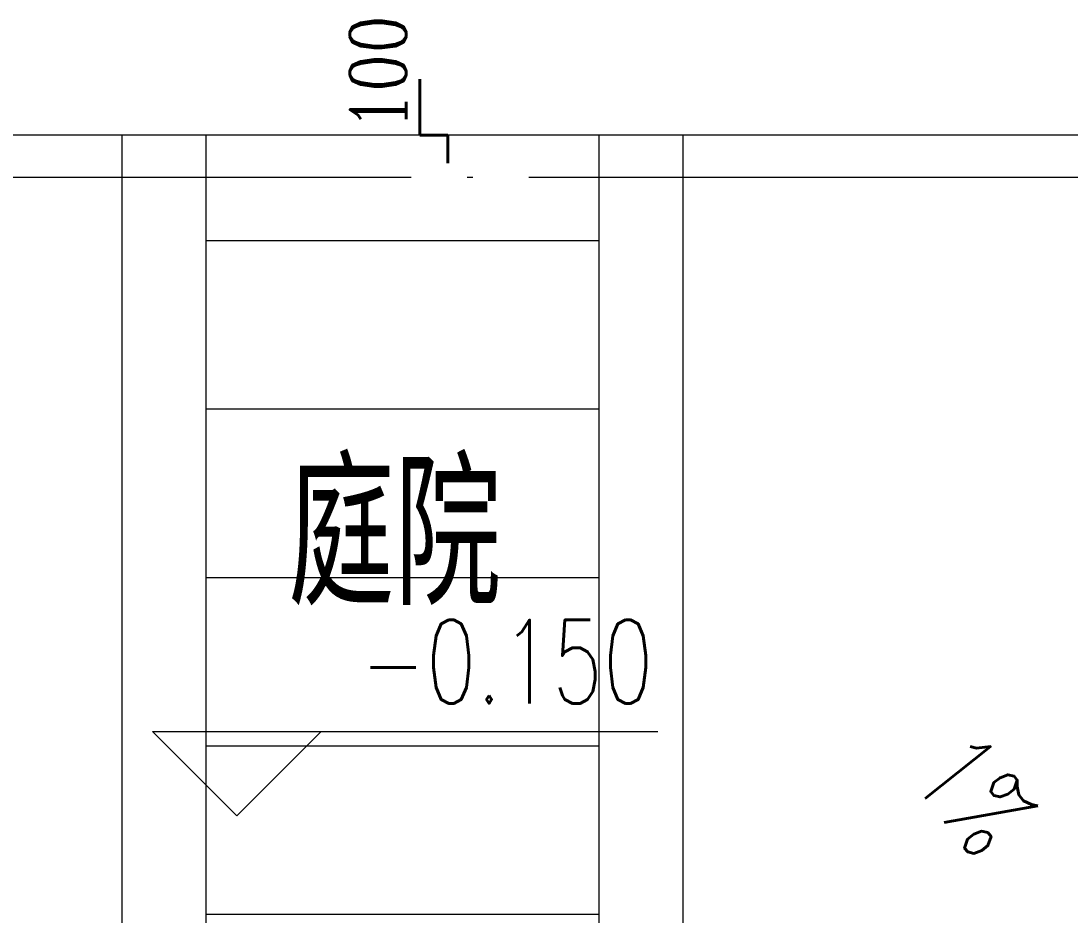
# Model space of a CAD drawing. Extents: x 577108 to 1042908, y 41950 to 81950.
# Drawn here: x 605448 to 609186, y 56999 to 60183 of the extents above; entities that cross this region are included whole.
import ezdxf
from ezdxf.enums import TextEntityAlignment as Align

# ---------------------------------------------------------------- set-up
doc = ezdxf.new("R2010")
doc.units = 0
doc.header["$LTSCALE"] = 1000
doc.header["$MEASUREMENT"] = 0
doc.linetypes.add('DOTE', pattern=[2.42, 2, -0.2, 0.02, -0.2])
for name, color, linetype, lineweight in [('DIM_ELEV', 3, 'CONTINUOUS', 15), ('DIM_SYMB', 3, 'CONTINUOUS', 15), ('DOTE', 1, 'DOTE', 0), ('PUB_TEXT', 7, 'CONTINUOUS', 20), ('TX', 7, 'CONTINUOUS', 5), ('wall', 2, 'CONTINUOUS', 40), ('xr-Presidential plan$0$WALL', 3, 'CONTINUOUS', 5)]:
    doc.layers.add(name, color=color, linetype=linetype, lineweight=lineweight)
doc.styles.add('_TCH_DIM', font='SIMPLEX', dxfattribs={"bigfont": 'GBCBIG'})
doc.styles.add('HZ', font='romanc.shx', dxfattribs={"width": 0.7, "bigfont": 'hzdx.shx'})

msp = doc.modelspace()

# ---------------------------------------------------------------- linework, layer by layer
at = {"layer": 'DIM_ELEV'}
for p, q in [((606217.472, 57352.5322), (605917.472, 57652.5322)), ((605917.472, 57652.5322), (607717.472, 57652.5322)), ((606217.472, 57352.5322), (606517.472, 57652.5322))]:
    msp.add_line(p, q, dxfattribs=at)
at = {"layer": 'DIM_SYMB'}
msp.add_lwpolyline([(608292.3454, 57726.3111, 0, 0, 0), (608793.2683, 57098.7738, 80, 0, 0), (608980.4245, 56864.3116, 0, 0, 0)], format="xyseb", dxfattribs=at)
at = {"layer": 'DOTE'}
msp.add_line((583058.4301, 59626.3111), (620558.4301, 59626.3111), dxfattribs=at)
at = {"layer": 'wall', "color": 2}
for p, q in [((606869.7369, 59776.3111), (606869.7369, 59976.3111)), ((606969.7369, 59776.3111), (606869.7369, 59776.3111)), ((606969.7369, 59676.3111), (606969.7369, 59776.3111))]:
    msp.add_line(p, q, dxfattribs=at)
at = {"layer": 'xr-Presidential plan$0$WALL', "color": 6}
msp.add_line((610208.4301, 59776.3111), (603408.4301, 59776.3111), dxfattribs=at)
at = {"layer": 'xr-Presidential plan$0$WALL', "color": 8}
for p, q in [((605808.4301, 56576.3111), (605808.4301, 59776.3111)), ((606108.4301, 56576.3111), (606108.4301, 59776.3111)), ((607508.4301, 56576.3111), (607508.4301, 59776.3111)), ((607808.4301, 56576.3111), (607808.4301, 59776.3111)), ((606108.4301, 59401.3111), (607508.4301, 59401.3111)), ((606108.4301, 58801.3111), (607508.4301, 58801.3111)), ((606108.4301, 58201.3111), (607508.4301, 58201.3111)), ((606108.4301, 57601.3111), (607508.4301, 57601.3111)), ((606108.4301, 57001.3111), (607508.4301, 57001.3111))]:
    msp.add_line(p, q, dxfattribs=at)

# ---------------------------------------------------------------- texts
at = {"layer": 'PUB_TEXT', "style": '_TCH_DIM', "width": 0.705882}
msp.add_text('-0.150', height=297.5, dxfattribs=at).set_placement((606657.472, 57752.5322))
msp.add_text('1%', height=297.5, rotation=308.598129, dxfattribs=at).set_placement((608608.4838, 57490.5587))
at = {"layer": 'TX', "style": 'HZ', "width": 0.8}
msp.add_text('100', height=200, rotation=90, dxfattribs=at).set_placement((606820.761, 59997.8305), align=Align.CENTER)
msp.add_text('庭院', height=500, dxfattribs=at).set_placement((606399.7662, 58102.3243))

doc.saveas('drawing.dxf')
